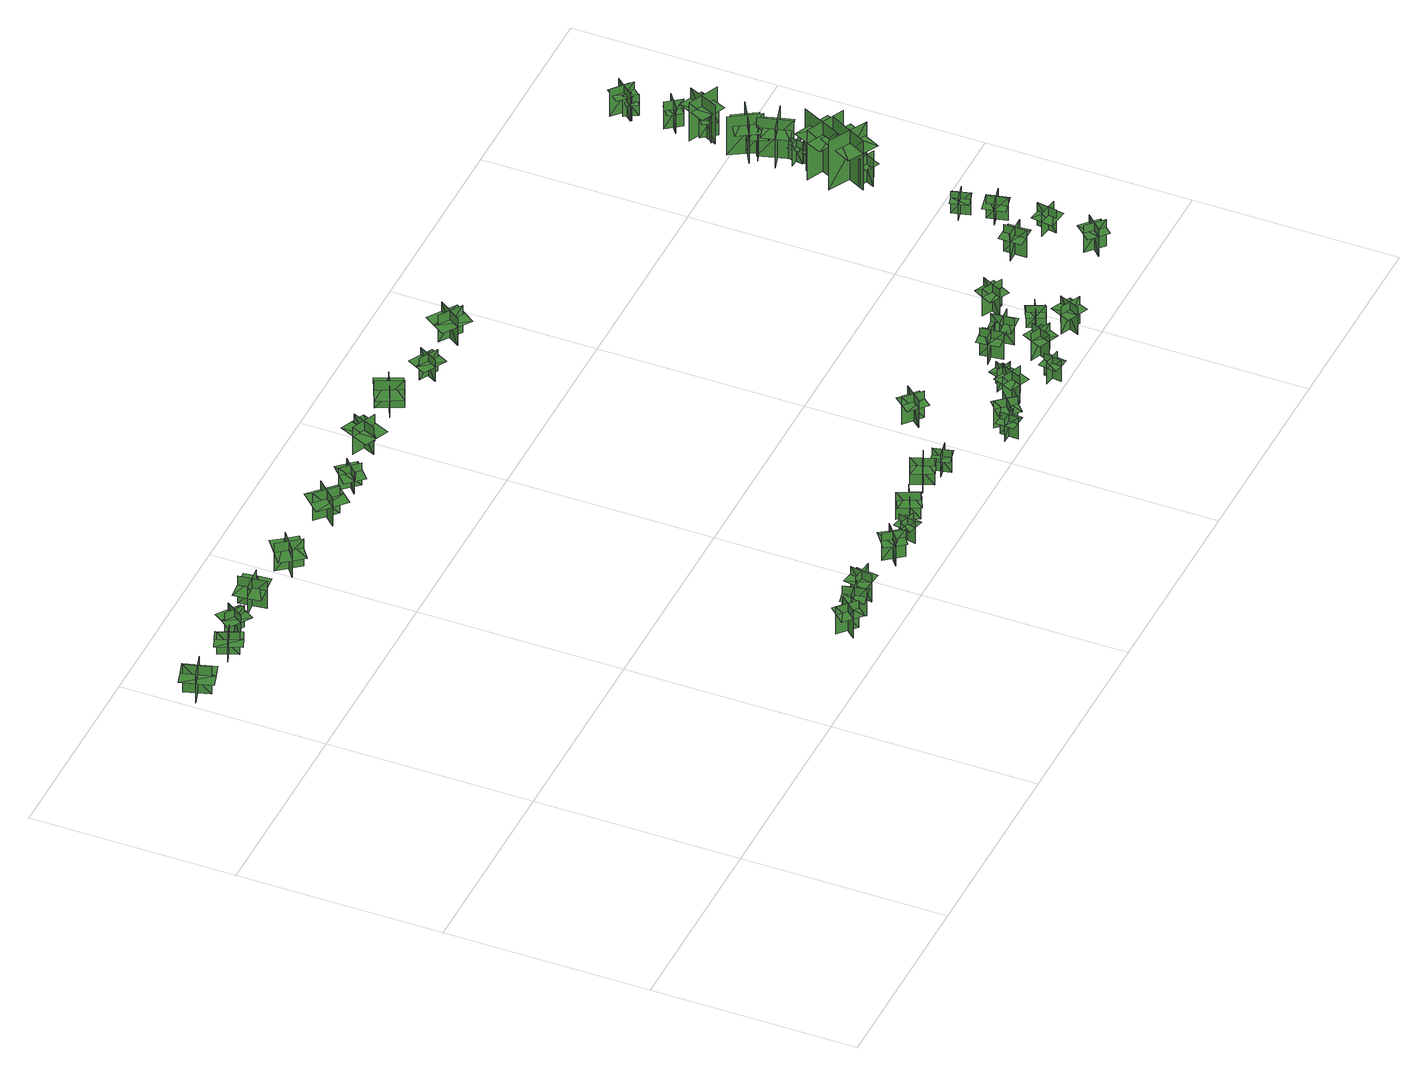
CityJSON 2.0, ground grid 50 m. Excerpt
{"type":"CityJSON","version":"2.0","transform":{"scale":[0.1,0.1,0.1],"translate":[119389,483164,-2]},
"CityObjects":{
"tree1":{"type":"SolitaryVegetationObject","geometry":[{"type":"MultiSurface","lod":"1","boundaries":[[[0,1,2]],[[0,2,3]],[[4,5,6]],[[4,6,7]],[[8,9,10]],[[8,10,11]],[[8,11,12]],[[8,12,13]]]}]},
"tree2":{"type":"SolitaryVegetationObject","geometry":[{"type":"MultiSurface","lod":"1","boundaries":[[[14,15,16]],[[14,16,17]],[[18,19,20]],[[18,20,21]],[[22,23,24]],[[22,24,25]],[[22,25,26]],[[22,26,27]]]}]},
"tree3":{"type":"SolitaryVegetationObject","geometry":[{"type":"MultiSurface","lod":"1","boundaries":[[[28,29,30]],[[28,30,31]],[[32,33,34]],[[32,34,35]],[[36,37,38]],[[36,38,39]],[[36,39,40]],[[36,40,41]]]}]},
"tree4":{"type":"SolitaryVegetationObject","geometry":[{"type":"MultiSurface","lod":"1","boundaries":[[[42,43,44]],[[42,44,45]],[[46,47,48]],[[46,48,49]],[[50,51,52]],[[50,52,53]],[[50,53,54]],[[50,54,55]]]}]},
"tree5":{"type":"SolitaryVegetationObject","geometry":[{"type":"MultiSurface","lod":"1","boundaries":[[[56,57,58]],[[56,58,59]],[[60,61,62]],[[60,62,63]],[[64,65,66]],[[64,66,67]],[[64,67,68]],[[64,68,69]]]}]},
"tree6":{"type":"SolitaryVegetationObject","geometry":[{"type":"MultiSurface","lod":"1","boundaries":[[[70,71,72]],[[70,72,73]],[[74,75,76]],[[74,76,77]],[[78,79,80]],[[78,80,81]],[[78,81,82]],[[78,82,83]]]}]},
"tree7":{"type":"SolitaryVegetationObject","geometry":[{"type":"MultiSurface","lod":"1","boundaries":[[[84,85,86]],[[84,86,87]],[[88,89,90]],[[88,90,91]],[[92,93,94]],[[92,94,95]],[[92,95,96]],[[92,96,97]]]}]},
"tree8":{"type":"SolitaryVegetationObject","geometry":[{"type":"MultiSurface","lod":"1","boundaries":[[[98,99,100]],[[98,100,101]],[[102,103,104]],[[102,104,105]],[[106,107,108]],[[106,108,109]],[[106,109,110]],[[106,110,111]]]}]},
"tree9":{"type":"SolitaryVegetationObject","geometry":[{"type":"MultiSurface","lod":"1","boundaries":[[[112,113,114]],[[112,114,115]],[[116,117,118]],[[116,118,119]],[[120,121,122]],[[120,122,123]],[[120,123,124]],[[120,124,125]]]}]},
"tree10":{"type":"SolitaryVegetationObject","geometry":[{"type":"MultiSurface","lod":"1","boundaries":[[[126,127,128]],[[126,128,129]],[[130,131,132]],[[130,132,133]],[[134,135,136]],[[134,136,137]],[[134,137,138]],[[134,138,139]]]}]},
"tree11":{"type":"SolitaryVegetationObject","geometry":[{"type":"MultiSurface","lod":"1","boundaries":[[[140,141,142]],[[140,142,143]],[[144,145,146]],[[144,146,147]],[[148,149,150]],[[148,150,151]],[[148,151,152]],[[148,152,153]]]}]},
"tree12":{"type":"SolitaryVegetationObject","geometry":[{"type":"MultiSurface","lod":"1","boundaries":[[[154,155,156]],[[154,156,157]],[[158,159,160]],[[158,160,161]],[[162,163,164]],[[162,164,165]],[[162,165,166]],[[162,166,167]]]}]},
"tree13":{"type":"SolitaryVegetationObject","geometry":[{"type":"MultiSurface","lod":"1","boundaries":[[[168,169,170]],[[168,170,171]],[[172,173,174]],[[172,174,175]],[[176,177,178]],[[176,178,179]],[[176,179,180]],[[176,180,181]]]}]},
"tree14":{"type":"SolitaryVegetationObject","geometry":[{"type":"MultiSurface","lod":"1","boundaries":[[[182,183,184]],[[182,184,185]],[[186,187,188]],[[186,188,189]],[[190,191,192]],[[190,192,193]],[[190,193,194]],[[190,194,195]]]}]},
"tree15":{"type":"SolitaryVegetationObject","geometry":[{"type":"MultiSurface","lod":"1","boundaries":[[[196,197,198]],[[196,198,199]],[[200,201,202]],[[200,202,203]],[[204,205,206]],[[204,206,207]],[[204,207,208]],[[204,208,209]]]}]},
"tree16":{"type":"SolitaryVegetationObject","geometry":[{"type":"MultiSurface","lod":"1","boundaries":[[[210,211,212]],[[210,212,213]],[[214,215,216]],[[214,216,217]],[[218,219,220]],[[218,220,221]],[[218,221,222]],[[218,222,223]]]}]},
"tree17":{"type":"SolitaryVegetationObject","geometry":[{"type":"MultiSurface","lod":"1","boundaries":[[[224,225,226]],[[224,226,227]],[[228,229,230]],[[228,230,231]],[[232,233,234]],[[232,234,235]],[[232,235,236]],[[232,236,237]]]}]},
"tree18":{"type":"SolitaryVegetationObject","geometry":[{"type":"MultiSurface","lod":"1","boundaries":[[[238,239,240]],[[238,240,241]],[[242,243,244]],[[242,244,245]],[[246,247,248]],[[246,248,249]],[[246,249,250]],[[246,250,251]]]}]},
"tree19":{"type":"SolitaryVegetationObject","geometry":[{"type":"MultiSurface","lod":"1","boundaries":[[[252,253,254]],[[252,254,255]],[[256,257,258]],[[256,258,259]],[[260,261,262]],[[260,262,263]],[[260,263,264]],[[260,264,265]]]}]},
"tree20":{"type":"SolitaryVegetationObject","geometry":[{"type":"MultiSurface","lod":"1","boundaries":[[[266,267,268]],[[266,268,269]],[[270,271,272]],[[270,272,273]],[[274,275,276]],[[274,276,277]],[[274,277,278]],[[274,278,279]]]}]},
"tree21":{"type":"SolitaryVegetationObject","geometry":[{"type":"MultiSurface","lod":"1","boundaries":[[[280,281,282]],[[280,282,283]],[[284,285,286]],[[284,286,287]],[[288,289,290]],[[288,290,291]],[[288,291,292]],[[288,292,293]]]}]},
"tree22":{"type":"SolitaryVegetationObject","geometry":[{"type":"MultiSurface","lod":"1","boundaries":[[[294,295,296]],[[294,296,297]],[[298,299,300]],[[298,300,301]],[[302,303,304]],[[302,304,305]],[[302,305,306]],[[302,306,307]]]}]},
"tree23":{"type":"SolitaryVegetationObject","geometry":[{"type":"MultiSurface","lod":"1","boundaries":[[[308,309,310]],[[308,310,311]],[[312,313,314]],[[312,314,315]],[[316,317,318]],[[316,318,319]],[[316,319,320]],[[316,320,321]]]}]},
"tree24":{"type":"SolitaryVegetationObject","geometry":[{"type":"MultiSurface","lod":"1","boundaries":[[[322,323,324]],[[322,324,325]],[[326,327,328]],[[326,328,329]],[[330,331,332]],[[330,332,333]],[[330,333,334]],[[330,334,335]]]}]},
"tree25":{"type":"SolitaryVegetationObject","geometry":[{"type":"MultiSurface","lod":"1","boundaries":[[[336,337,338]],[[336,338,339]],[[340,341,342]],[[340,342,343]],[[344,345,346]],[[344,346,347]],[[344,347,348]],[[344,348,349]]]}]},
"tree26":{"type":"SolitaryVegetationObject","geometry":[{"type":"MultiSurface","lod":"1","boundaries":[[[350,351,352]],[[350,352,353]],[[354,355,356]],[[354,356,357]],[[358,359,360]],[[358,360,361]],[[358,361,362]],[[358,362,363]]]}]},
"tree27":{"type":"SolitaryVegetationObject","geometry":[{"type":"MultiSurface","lod":"1","boundaries":[[[364,365,366]],[[364,366,367]],[[368,369,370]],[[368,370,371]],[[372,373,374]],[[372,374,375]],[[372,375,376]],[[372,376,377]]]}]},
"tree28":{"type":"SolitaryVegetationObject","geometry":[{"type":"MultiSurface","lod":"1","boundaries":[[[378,379,380]],[[378,380,381]],[[382,383,384]],[[382,384,385]],[[386,387,388]],[[386,388,389]],[[386,389,390]],[[386,390,391]]]}]},
"tree29":{"type":"SolitaryVegetationObject","geometry":[{"type":"MultiSurface","lod":"1","boundaries":[[[392,393,394]],[[392,394,395]],[[396,397,398]],[[396,398,399]],[[400,401,402]],[[400,402,403]],[[400,403,404]],[[400,404,405]]]}]},
"tree30":{"type":"SolitaryVegetationObject","geometry":[{"type":"MultiSurface","lod":"1","boundaries":[[[406,407,408]],[[406,408,409]],[[410,411,412]],[[410,412,413]],[[414,415,416]],[[414,416,417]],[[414,417,418]],[[414,418,419]]]}]},
"tree31":{"type":"SolitaryVegetationObject","geometry":[{"type":"MultiSurface","lod":"1","boundaries":[[[420,421,422]],[[420,422,423]],[[424,425,426]],[[424,426,427]],[[428,429,430]],[[428,430,431]],[[428,431,432]],[[428,432,433]]]}]},
"tree32":{"type":"SolitaryVegetationObject","geometry":[{"type":"MultiSurface","lod":"1","boundaries":[[[434,435,436]],[[434,436,437]],[[438,439,440]],[[438,440,441]],[[442,443,444]],[[442,444,445]],[[442,445,446]],[[442,446,447]]]}]},
"tree33":{"type":"SolitaryVegetationObject","geometry":[{"type":"MultiSurface","lod":"1","boundaries":[[[448,449,450]],[[448,450,451]],[[452,453,454]],[[452,454,455]],[[456,457,458]],[[456,458,459]],[[456,459,460]],[[456,460,461]]]}]},
"tree34":{"type":"SolitaryVegetationObject","geometry":[{"type":"MultiSurface","lod":"1","boundaries":[[[462,463,464]],[[462,464,465]],[[466,467,468]],[[466,468,469]],[[470,471,472]],[[470,472,473]],[[470,473,474]],[[470,474,475]]]}]},
"tree35":{"type":"SolitaryVegetationObject","geometry":[{"type":"MultiSurface","lod":"1","boundaries":[[[476,477,478]],[[476,478,479]],[[480,481,482]],[[480,482,483]],[[484,485,486]],[[484,486,487]],[[484,487,488]],[[484,488,489]]]}]},
"tree36":{"type":"SolitaryVegetationObject","geometry":[{"type":"MultiSurface","lod":"1","boundaries":[[[490,491,492]],[[490,492,493]],[[494,495,496]],[[494,496,497]],[[498,499,500]],[[498,500,501]],[[498,501,502]],[[498,502,503]]]}]},
"tree37":{"type":"SolitaryVegetationObject","geometry":[{"type":"MultiSurface","lod":"1","boundaries":[[[504,505,506]],[[504,506,507]],[[508,509,510]],[[508,510,511]],[[512,513,514]],[[512,514,515]],[[512,515,516]],[[512,516,517]]]}]},
"tree38":{"type":"SolitaryVegetationObject","geometry":[{"type":"MultiSurface","lod":"1","boundaries":[[[518,519,520]],[[518,520,521]],[[522,523,524]],[[522,524,525]],[[526,527,528]],[[526,528,529]],[[526,530,531]],[[526,531,527]]]}]},
"tree39":{"type":"SolitaryVegetationObject","geometry":[{"type":"MultiSurface","lod":"1","boundaries":[[[532,533,534]],[[532,534,535]],[[536,537,538]],[[536,538,539]],[[540,541,542]],[[540,542,543]],[[540,543,544]],[[540,544,545]]]}]},
"tree40":{"type":"SolitaryVegetationObject","geometry":[{"type":"MultiSurface","lod":"1","boundaries":[[[546,547,548]],[[546,548,549]],[[550,551,552]],[[550,552,553]],[[554,555,556]],[[554,556,557]],[[554,558,559]],[[554,559,555]]]}]},
"tree41":{"type":"SolitaryVegetationObject","geometry":[{"type":"MultiSurface","lod":"1","boundaries":[[[560,561,562]],[[560,562,563]],[[564,565,566]],[[564,566,567]],[[568,569,570]],[[568,570,571]],[[568,571,572]],[[568,572,573]]]}]},
"tree42":{"type":"SolitaryVegetationObject","geometry":[{"type":"MultiSurface","lod":"1","boundaries":[[[574,575,576]],[[574,576,577]],[[578,579,580]],[[578,580,581]],[[582,583,584]],[[582,584,585]],[[582,585,586]],[[582,586,587]]]}]},
"tree43":{"type":"SolitaryVegetationObject","geometry":[{"type":"MultiSurface","lod":"1","boundaries":[[[588,589,590]],[[588,590,591]],[[592,593,594]],[[592,594,595]],[[596,597,598]],[[596,598,599]],[[596,600,601]],[[596,601,597]]]}]},
"tree44":{"type":"SolitaryVegetationObject","geometry":[{"type":"MultiSurface","lod":"1","boundaries":[[[602,603,604]],[[602,604,605]],[[606,607,608]],[[606,608,609]],[[610,611,612]],[[610,612,613]],[[610,614,615]],[[610,615,611]]]}]},
"tree45":{"type":"SolitaryVegetationObject","geometry":[{"type":"MultiSurface","lod":"1","boundaries":[[[616,617,618]],[[616,618,619]],[[620,621,622]],[[620,622,623]],[[624,625,626]],[[624,626,627]],[[624,628,629]],[[624,629,625]]]}]},
"tree46":{"type":"SolitaryVegetationObject","geometry":[{"type":"MultiSurface","lod":"1","boundaries":[[[630,631,632]],[[630,632,633]],[[634,635,636]],[[634,636,637]],[[638,639,640]],[[638,640,641]],[[638,641,642]],[[638,642,643]]]}]},
"tree47":{"type":"SolitaryVegetationObject","geometry":[{"type":"MultiSurface","lod":"1","boundaries":[[[644,645,646]],[[644,646,647]],[[648,649,650]],[[648,650,651]],[[652,653,654]],[[652,654,655]],[[652,656,657]],[[652,657,653]]]}]},
"tree48":{"type":"SolitaryVegetationObject","geometry":[{"type":"MultiSurface","lod":"1","boundaries":[[[658,659,660]],[[658,660,661]],[[662,663,664]],[[662,664,665]],[[666,667,668]],[[666,668,669]],[[666,669,670]],[[666,670,671]]]}]},
"tree49":{"type":"SolitaryVegetationObject","geometry":[{"type":"MultiSurface","lod":"1","boundaries":[[[672,673,674]],[[672,674,675]],[[676,677,678]],[[676,678,679]],[[680,681,682]],[[680,682,683]],[[680,683,684]],[[680,684,685]]]}]},
"tree50":{"type":"SolitaryVegetationObject","geometry":[{"type":"MultiSurface","lod":"1","boundaries":[[[686,687,688]],[[686,688,689]],[[690,691,692]],[[690,692,693]],[[694,695,696]],[[694,696,697]],[[694,698,699]],[[694,699,695]]]}]}
},
"vertices":[
[76,1339,11],[76,1339,89],[12,1320,89],[12,1320,11],[54,1300,11],[54,1300,89],[36,1362,89],[36,1362,11],[57,1290,64],[89,1300,64],[66,1377,64],[34,1367,64],[2,1358,64],[25,1281,64],
[220,1330,12],[220,1330,74],[170,1311,74],[170,1311,12],[205,1298,12],[205,1298,74],[186,1345,74],[186,1345,12],[208,1290,54],[233,1300,54],[209,1360,54],[184,1350,54],[159,1340,54],[183,1280,54],
[260,1319,12],[260,1319,74],[290,1363,74],[290,1363,12],[254,1355,12],[254,1355,74],[296,1326,74],[296,1326,12],[248,1360,54],[232,1338,54],[285,1301,54],[300,1323,54],[316,1345,54],[263,1382,54],
[367,1373,12],[367,1373,90],[375,1306,90],[375,1306,12],[402,1344,12],[402,1344,90],[338,1337,90],[338,1337,12],[412,1345,64],[408,1378,64],[328,1369,64],[332,1336,64],[336,1303,64],[415,1312,64],
[837,80,13],[796,117,13],[796,117,90],[837,80,90],[835,117,13],[798,76,13],[798,76,90],[835,117,90],[835,117,68],[814,135,68],[777,94,68],[798,76,68],[818,57,68],[856,98,68],
[899,112,13],[845,101,13],[845,101,90],[899,112,90],[868,133,13],[880,79,13],[880,79,90],[868,133,90],[868,133,69],[841,127,69],[853,73,69],[880,79,69],[907,84,69],[895,138,69],
[502,1344,12],[502,1344,90],[543,1291,90],[543,1291,12],[547,1337,12],[547,1337,90],[496,1298,90],[496,1298,12],[555,1343,65],[535,1370,65],[471,1321,65],[491,1295,65],[511,1268,65],[575,1316,65],
[907,118,14],[962,111,14],[962,111,91],[907,118,91],[929,88,14],[937,143,14],[937,143,91],[929,88,91],[929,88,69],[957,85,69],[964,140,69],[937,143,69],[909,147,69],[902,92,69],
[742,1336,13],[742,1336,90],[696,1287,90],[696,1287,13],[743,1291,13],[743,1291,90],[695,1335,90],[695,1335,13],[750,1285,65],[773,1309,65],[714,1364,65],[691,1339,65],[668,1315,65],[727,1260,65],
[1072,127,12],[1106,84,12],[1106,84,89],[1072,127,89],[1067,91,12],[1111,125,12],[1111,125,89],[1067,91,89],[1067,91,68],[1084,69,68],[1128,103,68],[1111,125,68],[1094,147,68],[1050,113,68],
[1180,98,14],[1137,109,14],[1137,109,76],[1180,98,76],[1164,124,14],[1154,81,14],[1154,81,76],[1164,124,76],[1164,124,59],[1143,129,59],[1133,86,59],[1154,81,59],[1176,75,59],[1186,119,59],
[852,1286,13],[852,1286,75],[816,1325,75],[816,1325,13],[816,1288,13],[816,1288,75],[854,1323,75],[854,1323,13],[810,1283,55],[828,1263,55],[876,1306,55],[858,1326,55],[840,1346,55],[792,1303,55],
[1238,105,13],[1214,155,13],[1214,155,90],[1238,105,90],[1251,140,13],[1201,115,13],[1201,115,90],[1251,140,90],[1251,140,68],[1238,164,68],[1189,140,68],[1201,115,68],[1213,90,68],[1263,115,68],
[1002,1319,13],[1002,1319,90],[941,1346,90],[941,1346,13],[960,1303,13],[960,1303,90],[986,1362,90],[986,1362,13],[956,1294,65],[987,1281,65],[1019,1354,65],[988,1368,65],[958,1381,65],[925,1308,65],
[1360,124,11],[1340,176,11],[1340,176,88],[1360,124,88],[1375,158,11],[1324,138,11],[1324,138,88],[1375,158,88],[1375,158,66],[1365,184,66],[1313,163,66],[1324,138,66],[1334,112,66],[1385,132,66],
[1394,125,9],[1437,134,9],[1437,134,71],[1394,125,71],[1418,109,9],[1409,152,9],[1409,152,71],[1418,109,71],[1418,109,53],[1440,113,53],[1430,157,53],[1409,152,53],[1387,147,53],[1397,104,53],
[1108,1367,13],[1108,1367,91],[1137,1306,91],[1137,1306,13],[1150,1350,13],[1150,1350,91],[1092,1323,91],[1092,1323,13],[1159,1355,65],[1145,1385,65],[1072,1351,65],[1087,1320,65],[1101,1290,65],[1173,1324,65],
[1580,62,13],[1579,18,13],[1579,18,75],[1580,62,75],[1559,42,13],[1603,41,13],[1603,41,75],[1559,42,75],[1559,42,57],[1558,20,57],[1603,18,57],[1603,41,57],[1604,63,57],[1559,64,57],
[1528,236,13],[1564,278,13],[1564,278,90],[1528,236,90],[1564,238,13],[1523,275,13],[1523,275,90],[1564,238,90],[1564,238,68],[1583,259,68],[1541,296,68],[1523,275,68],[1505,254,68],[1546,218,68],
[1630,42,12],[1593,84,12],[1593,84,89],[1630,42,89],[1632,79,12],[1591,42,12],[1591,42,89],[1632,79,89],[1632,79,67],[1614,100,67],[1573,63,67],[1591,42,67],[1609,22,67],[1651,58,67],
[1247,1280,13],[1247,1280,75],[1273,1327,75],[1273,1327,13],[1237,1315,13],[1237,1315,75],[1283,1290,75],[1283,1290,13],[1230,1319,55],[1218,1295,55],[1274,1264,55],[1287,1288,55],[1300,1311,55],[1243,1342,55],
[1693,64,13],[1715,115,13],[1715,115,90],[1693,64,90],[1728,78,13],[1677,99,13],[1677,99,90],[1728,78,90],[1728,78,68],[1738,103,68],[1687,125,68],[1677,99,68],[1666,74,68],[1717,52,68],
[1710,126,13],[1751,112,13],[1751,112,75],[1710,126,75],[1722,100,13],[1737,142,13],[1737,142,75],[1722,100,75],[1722,100,58],[1743,93,58],[1758,134,58],[1737,142,58],[1716,149,58],[1701,107,58],
[1382,1285,13],[1382,1285,90],[1420,1340,90],[1420,1340,13],[1375,1329,13],[1375,1329,90],[1428,1293,90],[1428,1293,13],[1367,1335,65],[1348,1308,65],[1413,1262,65],[1432,1289,65],[1452,1317,65],[1386,1363,65],
[1824,31,13],[1780,37,13],[1780,37,74],[1824,31,74],[1806,55,13],[1800,11,13],[1800,11,74],[1806,55,74],[1806,55,57],[1784,58,57],[1778,14,57],[1800,11,57],[1822,8,57],[1828,52,57],
[1815,214,11],[1822,159,11],[1822,159,88],[1815,214,88],[1792,185,11],[1847,192,11],[1847,192,88],[1792,185,88],[1792,185,67],[1796,157,67],[1851,165,67],[1847,192,67],[1843,220,67],[1789,212,67],
[1878,115,11],[1855,64,11],[1855,64,88],[1878,115,88],[1843,102,11],[1894,79,11],[1894,79,88],[1843,102,88],[1843,102,67],[1832,77,67],[1883,54,67],[1894,79,67],[1905,105,67],[1855,127,67],
[1876,157,12],[1870,212,12],[1870,212,89],[1876,157,89],[1899,185,12],[1844,179,12],[1844,179,89],[1899,185,89],[1899,185,68],[1896,213,68],[1841,207,68],[1844,179,68],[1847,152,68],[1902,158,68],
[1942,157,13],[1960,117,13],[1960,117,74],[1942,157,74],[1931,130,13],[1971,149,13],[1971,149,74],[1931,130,74],[1931,130,57],[1941,110,57],[1981,128,57],[1971,149,57],[1962,169,57],[1922,150,57],
[1953,78,12],[2003,55,12],[2003,55,89],[1953,78,89],[1966,44,12],[1989,94,12],[1989,94,89],[1966,44,89],[1966,44,68],[1991,32,68],[2014,83,68],[1989,94,68],[1963,106,68],[1940,55,68],
[1952,225,14],[1977,275,14],[1977,275,91],[1952,225,91],[1987,236,14],[1938,262,14],[1938,262,91],[1987,236,91],[1987,236,69],[2000,261,69],[1951,286,69],[1938,262,69],[1925,237,69],[1974,212,69],
[2162,307,16],[2163,252,16],[2163,252,93],[2162,307,93],[2136,281,16],[2191,282,16],[2191,282,93],[2136,281,93],[2136,281,71],[2136,254,71],[2192,254,71],[2191,282,71],[2191,309,71],[2136,309,71],
[2232,145,13],[2272,108,13],[2272,108,90],[2232,145,90],[2233,109,13],[2271,149,13],[2271,149,90],[2233,109,90],[2233,109,69],[2253,90,69],[2291,130,69],[2271,149,69],[2250,168,69],[2213,127,69],
[2267,226,16],[2275,276,16],[2275,276,81],[2267,226,81],[2292,244,16],[2292,244,81],[2242,251,81],[2242,251,16],[2292,244,58],[2296,271,58],[2246,278,58],[2242,251,58],[2238,224,58],[2288,217,58],
[2254,390,15],[2265,341,15],[2265,341,79],[2254,390,79],[2238,364,15],[2238,364,79],[2287,375,79],[2287,375,15],[2238,364,57],[2244,338,57],[2293,349,57],[2287,375,57],[2281,402,57],[2232,391,57],
[2264,454,14],[2222,443,14],[2222,443,76],[2264,454,76],[2239,469,14],[2251,426,14],[2251,426,76],[2239,469,76],[2239,469,59],[2218,463,59],[2229,421,59],[2251,426,59],[2272,432,59],[2260,475,59],
[2259,665,11],[2278,706,11],[2278,706,88],[2259,665,88],[2287,676,11],[2287,676,88],[2246,694,88],[2246,694,11],[2286,676,63],[2294,694,63],[2261,709,63],[2253,691,63],[2245,674,63],[2278,659,63],
[2292,776,7],[2243,682,7],[2243,682,148],[2292,776,148],[2212,751,7],[2306,701,7],[2306,701,148],[2212,751,148],[2288,768,112],[2243,682,112],[2280,662,112],[2325,748,112],[2251,788,112],[2206,702,112],
[2276,766,11],[2276,730,11],[2276,730,73],[2276,766,73],[2259,749,11],[2259,749,73],[2295,749,73],[2295,749,11],[2260,749,53],[2260,734,53],[2289,734,53],[2289,749,53],[2289,764,53],[2260,765,53],
[2322,764,7],[2226,810,7],[2226,810,148],[2322,764,148],[2293,843,7],[2247,747,7],[2247,747,148],[2293,843,148],[2313,768,112],[2226,810,112],[2208,772,112],[2295,730,112],[2332,806,112],[2244,848,112],
[2252,823,10],[2288,816,10],[2288,816,72],[2252,823,72],[2266,803,10],[2266,803,72],[2273,838,72],[2273,838,10],[2266,804,52],[2281,801,52],[2286,830,52],[2272,832,52],[2257,835,52],[2251,807,52],
[2270,839,10],[2274,875,10],[2274,875,72],[2270,839,72],[2289,854,10],[2289,854,72],[2253,858,72],[2253,858,10],[2288,854,52],[2289,869,52],[2260,872,52],[2259,857,52],[2257,842,52],[2286,839,52],
[2315,913,7],[2235,891,7],[2235,891,117],[2315,913,117],[2258,945,7],[2280,865,7],[2280,865,117],[2258,945,117],[2308,911,89],[2235,891,89],[2244,859,89],[2317,879,89],[2299,942,89],[2226,923,89],
[2297,991,8],[2226,949,8],[2226,949,117],[2297,991,117],[2233,1007,8],[2276,936,8],[2276,936,117],[2233,1007,117],[2291,988,89],[2226,949,89],[2243,921,89],[2307,960,89],[2274,1016,89],[2209,977,89],
[2296,956,9],[2241,935,9],[2241,935,87],[2296,956,87],[2253,975,9],[2274,919,9],[2274,919,87],[2253,975,87],[2291,954,67],[2241,935,67],[2249,913,67],[2299,932,67],[2283,976,67],[2232,957,67],
[2289,1082,10],[2255,1054,10],[2255,1054,87],[2289,1082,87],[2260,1085,10],[2260,1085,87],[2288,1050,87],[2288,1050,10],[2261,1084,62],[2246,1072,62],[2269,1044,62],[2284,1056,62],[2298,1068,62],[2275,1096,62],
[2258,1045,8],[2293,1120,8],[2293,1120,118],[2258,1045,118],[2319,1067,8],[2244,1102,8],[2244,1102,118],[2319,1067,118],[2261,1051,89],[2293,1120,89],[2263,1133,89],[2231,1065,89],[2290,1037,89],[2322,1106,89],
[2260,1170,8],[2287,1134,8],[2287,1134,86],[2260,1170,86],[2256,1140,8],[2256,1140,86],[2292,1168,86],[2292,1168,8],[2257,1141,61],[2269,1126,61],[2297,1148,61],[2286,1163,61],[2274,1178,61],[2246,1156,61],
[2257,1246,9],[2289,1263,9],[2289,1263,70],[2257,1246,70],[2280,1239,9],[2280,1239,70],[2263,1271,70],[2263,1271,9],[2280,1241,50],[2293,1248,50],[2279,1273,50],[2266,1266,50],[2252,1259,50],[2266,1233,50],
[2252,1297,8],[2297,1258,8],[2297,1258,86],[2252,1297,86],[2256,1250,8],[2295,1295,8],[2295,1295,86],[2256,1250,86],[2256,1294,66],[2297,1258,66],[2312,1276,66],[2271,1311,66],[2241,1276,66],[2282,1241,66]
]}
